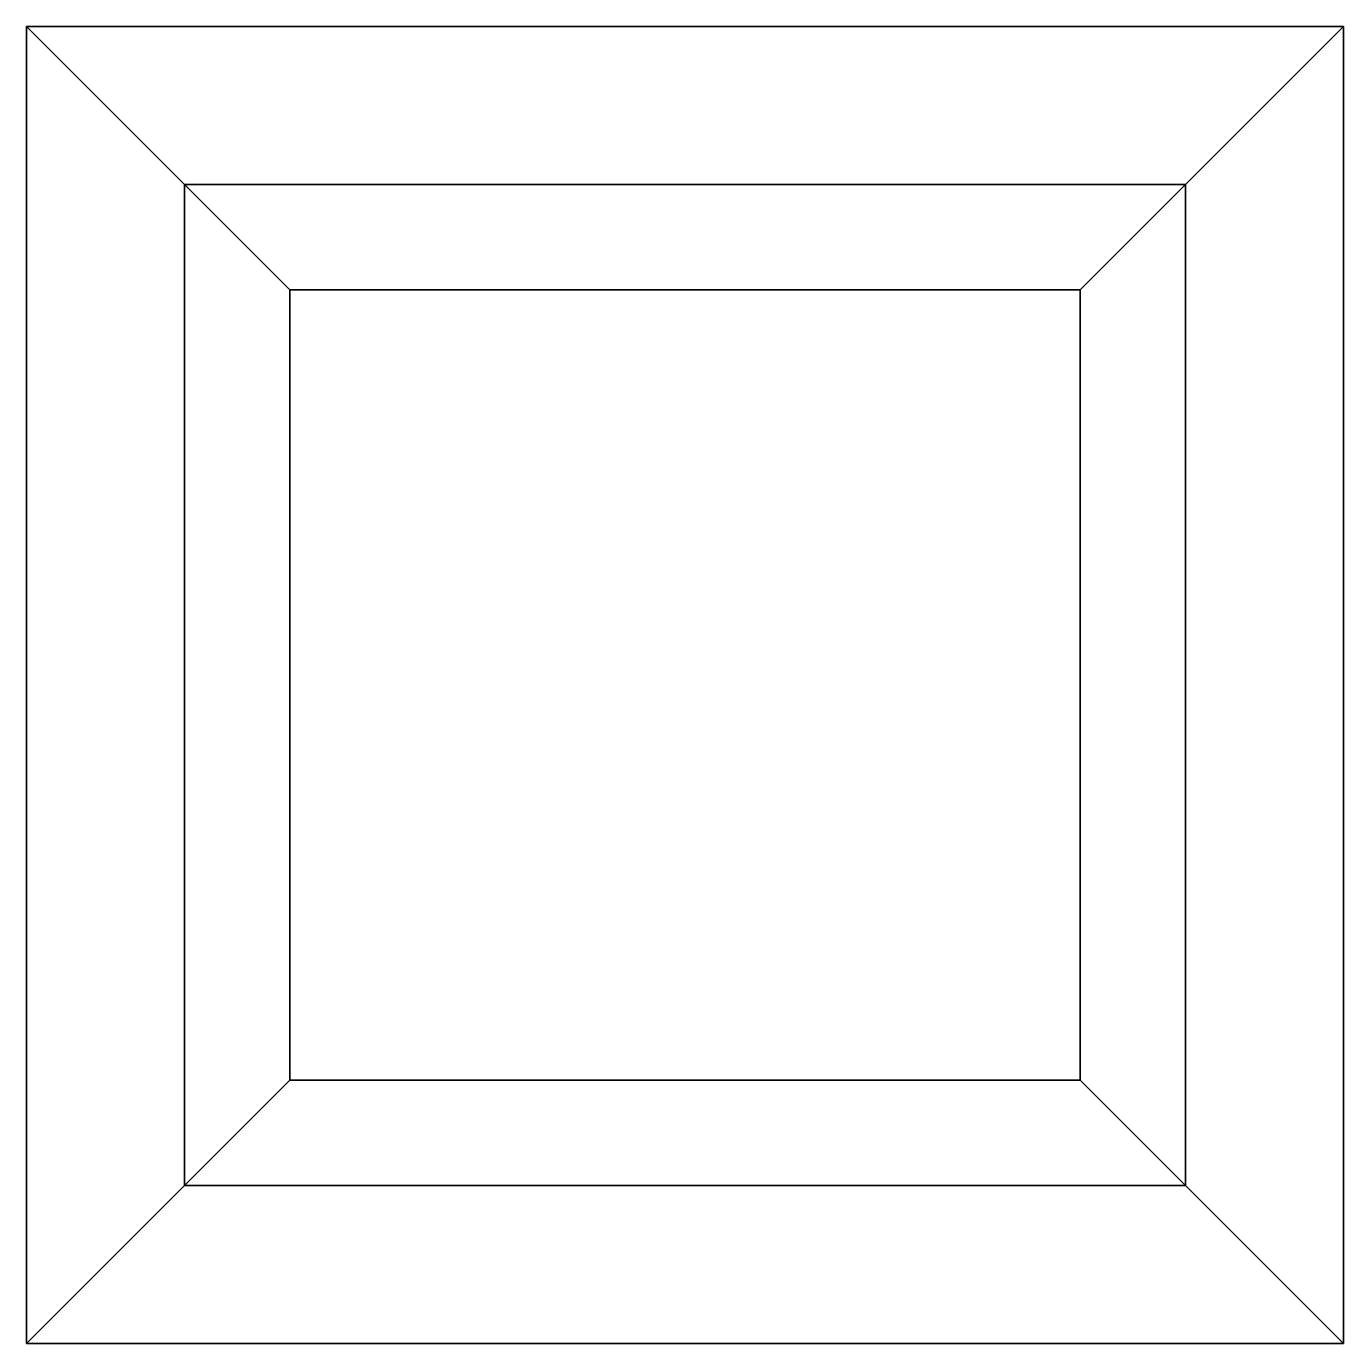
# Model space of a CAD drawing. Extents: x -0.025 to 0.025, y -0.025 to 0.025.
import ezdxf

# ---------------------------------------------------------------- set-up
doc = ezdxf.new("R2010")
doc.units = 0

msp = doc.modelspace()

# ---------------------------------------------------------------- meshes
mesh = msp.add_polyface()
corners = [(-0.025, 0.025), (-0.025, -0.025), (-0.025, 0.025, 0.17), (0.025, 0.025, 0.17), (0.025, 0.025), (0.025, -0.025, 0.17), (0.025, -0.025), (-0.025, -0.025, 0.17), (-0.019, 0.019, 0.17), (-0.019, -0.019, 0.17), (0.019, 0.019, 0.19), (-0.019, 0.019, 0.19), (-0.025, 0.025, 0.184), (-0.025, -0.025, 0.184), (0.025, -0.025, 0.184), (0.019, -0.019, 0.19), (0.025, 0.025, 0.184), (0.019, 0.019, 0.17), (-0.019, -0.019, 0.19), (0.015, 0.015, 0.19), (-0.015, 0.015, 1), (-0.025, -0.025, 0.176), (0.025, 0.025, 0.176), (0.025, -0.025, 0.176), (-0.025, 0.025, 0.176), (0.019, -0.019, 0.17), (-0.015, 0.015, 0.19), (-0.015, -0.015, 0.19), (0.015, 0.015, 1), (-0.015, -0.015, 1), (0.019, 0.019, 1), (0.015, -0.015, 0.19), (0.015, -0.015, 1), (-0.019, -0.019, 1), (0.025, -0.025, 1.006), (0.019, -0.019, 1), (-0.019, 0.019, 1), (-0.025, -0.025, 1.006), (0.025, 0.025, 1.006), (0.025, 0.025, 1.014), (-0.025, 0.025, 1.014), (-0.025, 0.025, 1.006), (0.025, -0.025, 1.014), (-0.025, -0.025, 1.014), (-0.019, 0.019, 1.02), (-0.019, -0.019, 1.02), (0.019, -0.019, 1.02), (0.019, 0.019, 1.02)]
mesh.append_faces([[corners[k] for k in face] for face in [(1, 0, 4, 6), (0, 1, 7, 2), (4, 0, 2, 3), (6, 4, 3, 5), (1, 6, 5, 7), (2, 7, 5, 3), (10, 16, 12, 11), (15, 14, 16, 10), (24, 12, 16, 22), (11, 12, 13, 18), (10, 11, 26, 19), (18, 13, 14, 15), (22, 16, 14, 23), (19, 31, 15, 10), (21, 13, 12, 24), (8, 24, 22, 17), (11, 18, 27, 26), (19, 26, 20, 28), (23, 14, 13, 21), (18, 15, 31, 27), (17, 22, 23, 25), (31, 19, 28, 32), (9, 21, 24, 8), (9, 8, 17, 25), (26, 27, 29, 20), (36, 30, 28, 20), (25, 23, 21, 9), (27, 31, 32, 29), (32, 28, 30, 35), (33, 36, 20, 29), (35, 33, 29, 32), (38, 30, 36, 41), (34, 35, 30, 38), (41, 36, 33, 37), (37, 33, 35, 34), (41, 40, 39, 38), (38, 39, 42, 34), (37, 43, 40, 41), (34, 42, 43, 37), (40, 44, 47, 39), (39, 47, 46, 42), (43, 45, 44, 40), (42, 46, 45, 43), (44, 45, 46, 47)]])

doc.saveas('drawing.dxf')
